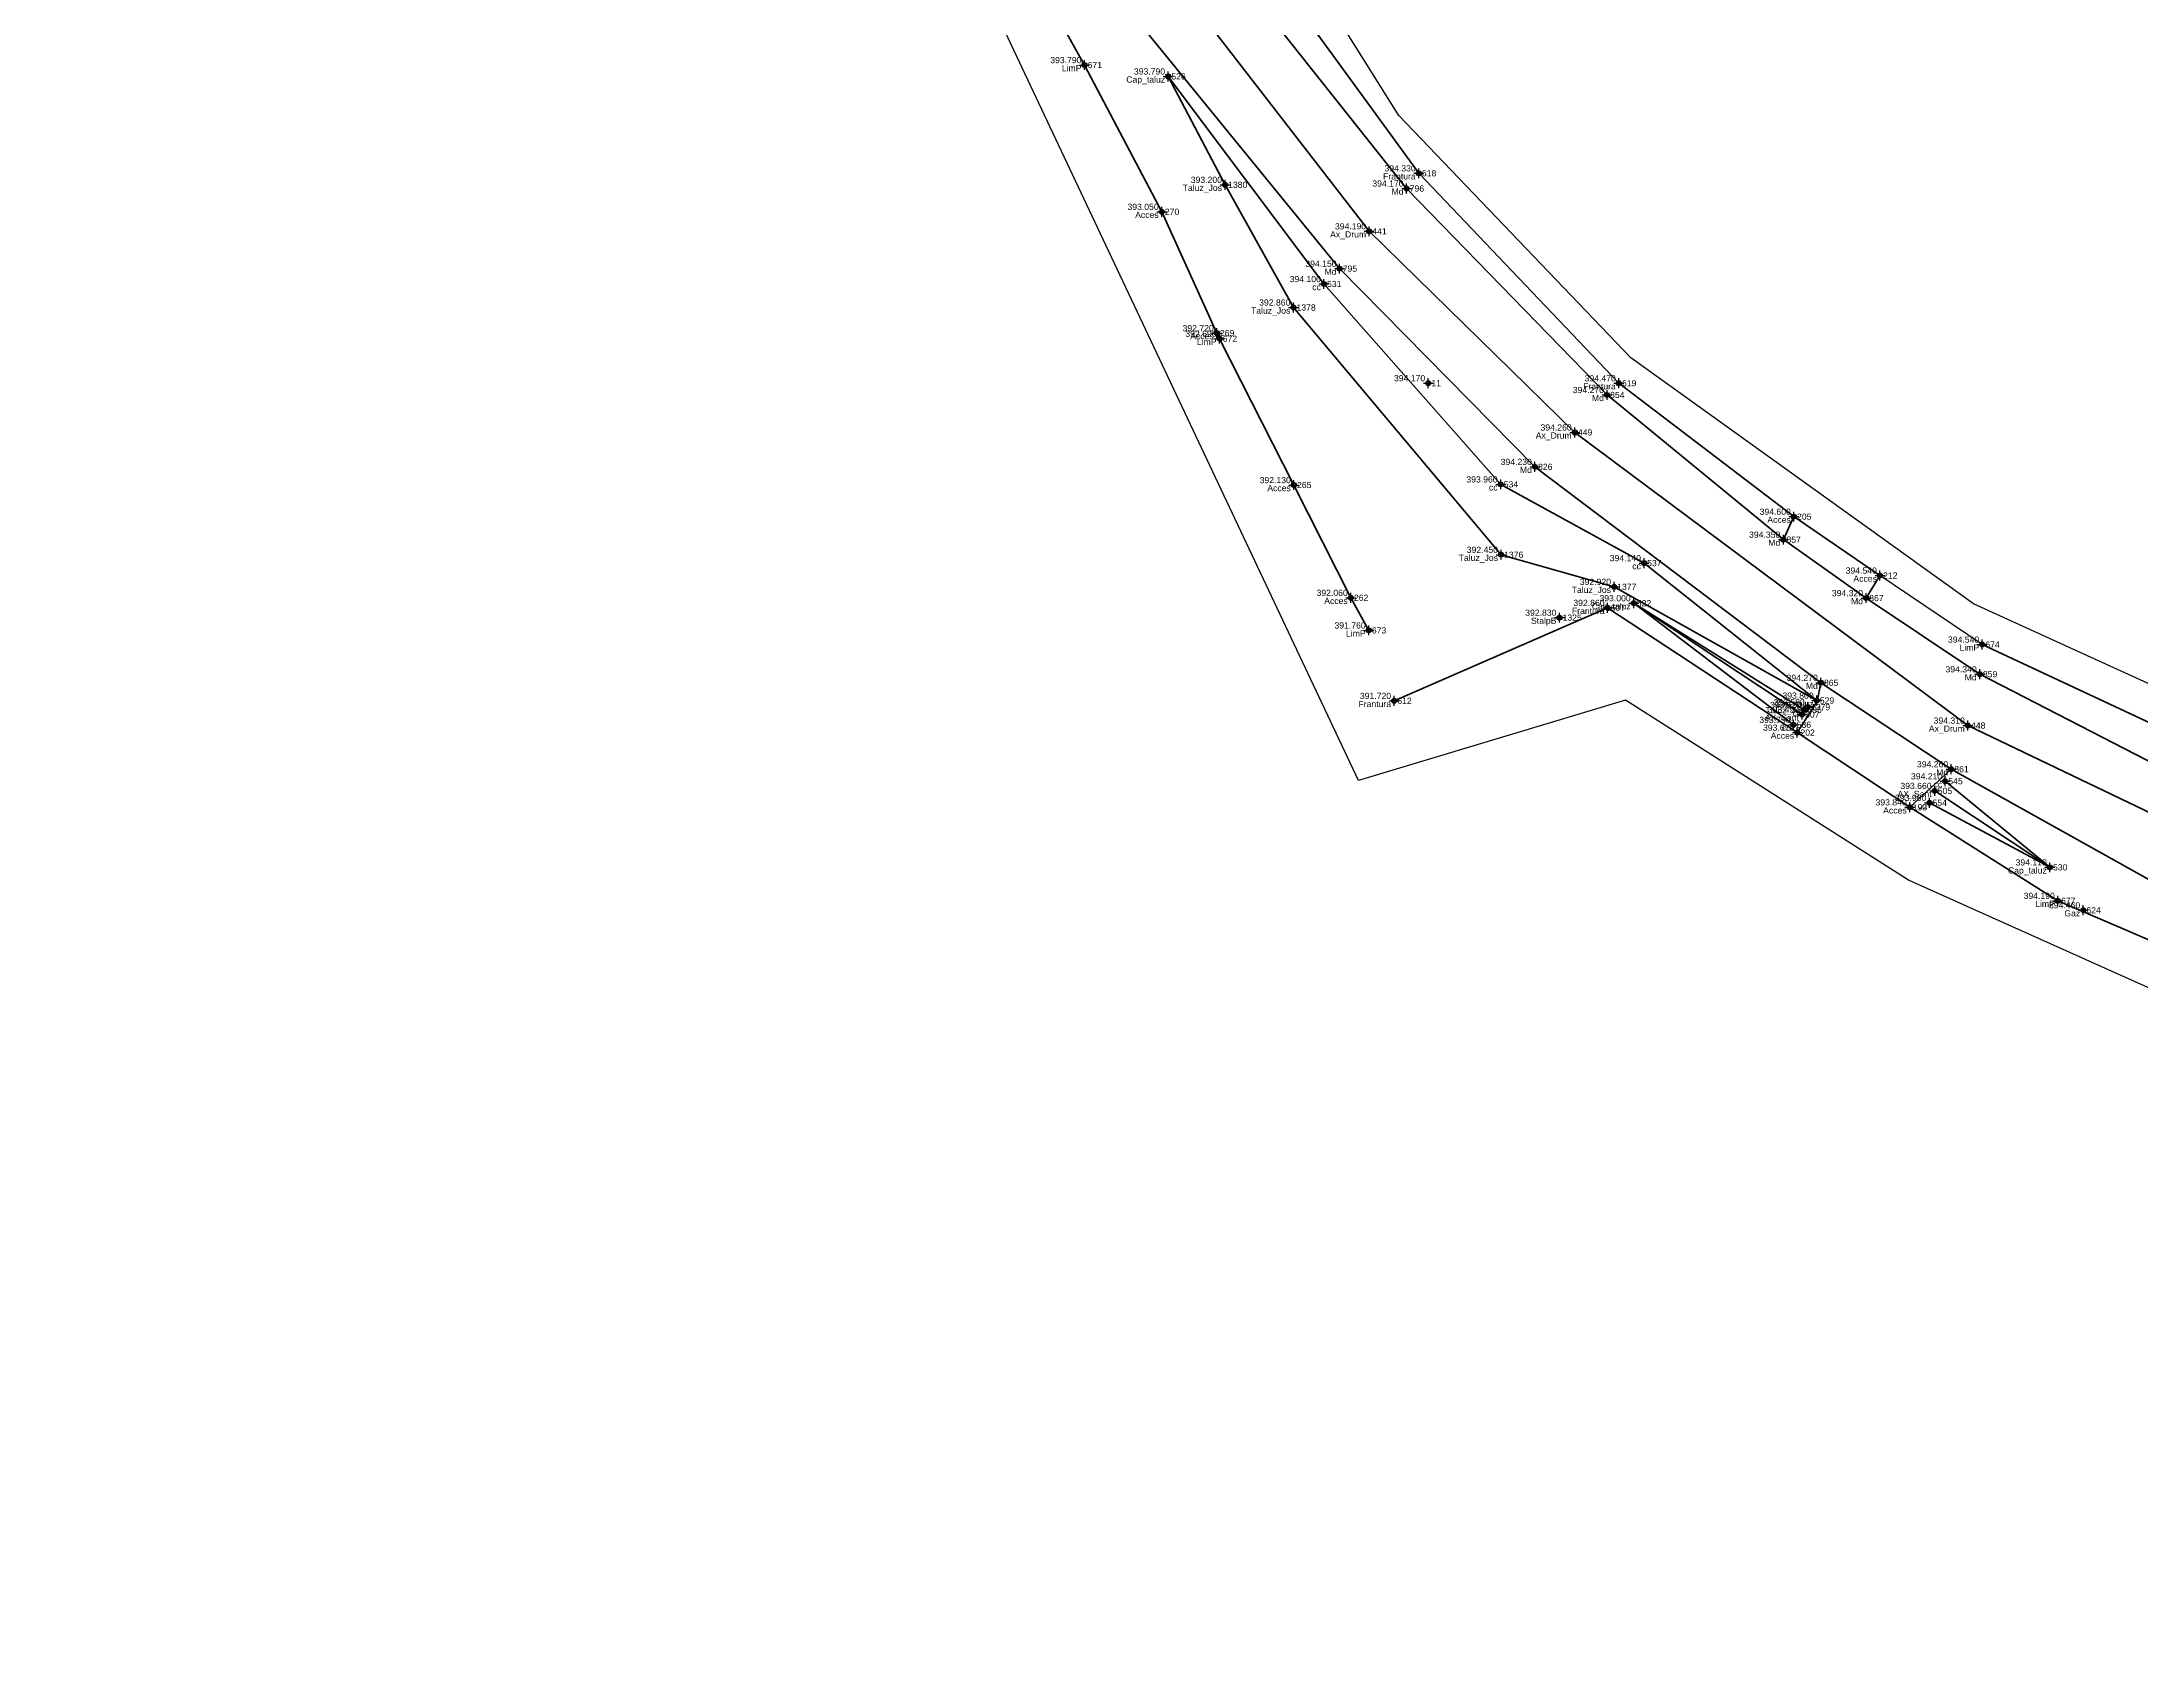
# Model space of a CAD drawing. Extents: x 396921 to 401273, y 555385 to 556691.
# Drawn here: x 401076.8 to 401161.7, y 555802.3 to 555867.4 of the extents above; entities that cross this region are included whole.
import ezdxf
from ezdxf.enums import TextEntityAlignment as Align

# ---------------------------------------------------------------- set-up
doc = ezdxf.new("R2010")
doc.units = 0
doc.header["$PDMODE"] = 34
doc.header["$PDSIZE"] = 0.2
for name, color, linetype in [('Boundary', 30, 'Continuous'), ('TOPO_CERC', 1, 'Continuous'), ('TOPO_CODE', 7, 'Continuous'), ('TOPO_ELEVATION', 7, 'Continuous'), ('TOPO_POINT_ID', 7, 'Continuous'), ('TOPO_POINTS', 7, 'Continuous'), ('TOPO_SYMBOL', 1, 'Continuous')]:
    doc.layers.add(name, color=color, linetype=linetype)
doc.layers.add('RO-LINES-LIN', color=7, linetype='Continuous', lineweight=25)
doc.styles.get("Standard").update_dxf_attribs({"font": 'arial.ttf'})

# ---------------------------------------------------------------- blocks, each defined once
blk = doc.blocks.new('PUNCTOPO')
at = {"layer": 'TOPO_CERC'}
blk.add_circle((0, 0), 0.25, dxfattribs=at)
at = {"layer": 'TOPO_SYMBOL'}
blk.add_point((0, 0), dxfattribs=at)

msp = doc.modelspace()

# ---------------------------------------------------------------- linework, layer by layer
at = {"layer": 'Boundary'}
for points in [[(401203.874, 555645.13), (401209.728, 555673.741), (401217.424, 555713.995), (401218.205, 555734.933), (401215.864, 555770.641), (401204.67, 555802.829), (401194.522, 555814.273), (401170.976, 555825.067), (401152.3, 555833.443), (401140.852, 555840.726), (401130.055, 555837.475), (401115.875, 555867.516), (401096.203, 555908.961), (401085.796, 555931.07)], [(401215.918, 555634.989), (401234.326, 555668.538), (401221.327, 555675.282), (401230.153, 555728.942), (401229.198, 555752.787), (401222.996, 555785.116), (401220.295, 555795.543), (401226.098, 555797.551), (401225.764, 555804.692), (401212.467, 555810.751), (401201.306, 555822.466), (401200.77, 555830.962), (401193.793, 555839.665), (401186.508, 555830.222), (401154.929, 555844.618), (401141.067, 555854.573), (401131.682, 555864.387), (401120.061, 555882.929), (401108.572, 555904.924), (401102.573, 555917.669)]]:
    msp.add_lwpolyline(points, dxfattribs=at)
at = {"layer": 'RO-LINES-LIN', "elevation": 394.54, "flags": 128}
msp.add_lwpolyline([(401155.283, 555842.977), (401151.147, 555845.77)], dxfattribs=at)
at = {"layer": 'RO-LINES-LIN', "lineweight": 100}
for points in [[(401076.797, 555970.993, 393.59), (401101.861, 555909.005, 394.6), (401102.081, 555908.78, 394.61), (401115.781, 555880.413, 394.11), (401122.297, 555870.298, 394.09), (401130.485, 555859.699, 394.19), (401138.801, 555851.561, 394.26), (401154.703, 555839.7, 394.31), (401190.346, 555822.615, 395.19), (401196.455, 555820.39, 395.29), (401200.906, 555817.879, 394.64), (401210.502, 555806.124, 395.9), (401220.221, 555772.266, 396.09), (401223.216, 555750.54, 395.51), (401223.793, 555730.001, 395.05), (401223.106, 555717.637, 395.05), (401219.226, 555695.164, 395.14), (401216.484, 555676.594, 395.35), (401214.159, 555661.389, 395.68), (401208.976, 555638.929, 394.33)], [(401218.627, 555771.902, 396.03), (401210.026, 555802.767, 395.88), (401207.303, 555807.65, 395.62), (401199.467, 555816.444, 394.49), (401195.796, 555818.581, 395.16), (401194.593, 555819.006, 395.13), (401190.014, 555820.723, 395.07), (401176.838, 555825.738, 394.68), (401171.154, 555828.366, 394.55), (401154.029, 555837.933, 394.26), (401148.756, 555841.432, 394.27), (401137.191, 555850.168, 394.23), (401129.289, 555858.188, 394.15), (401121.116, 555868.215, 393.95), (401116.133, 555875.541, 394.01), (401113.851, 555879.943, 394.05), (401102.611, 555902.495, 394.41), (401099.805, 555907.453, 394.39), (401087.417, 555934.372, 393.99)], [(401101.384, 555915.339, 394.6), (401103.913, 555910.832, 394.65), (401107.582, 555903.739, 394.61), (401116.389, 555884.367, 394.19), (401118.496, 555880.776, 394.14), (401123.805, 555871.748, 394.09), (401131.998, 555861.431, 394.17), (401140.105, 555853.076, 394.27), (401147.238, 555847.222, 394.35), (401150.587, 555844.858, 394.32), (401155.184, 555841.775, 394.34), (401182.65, 555827.63, 394.89), (401188.323, 555826.865, 395.13), (401192.074, 555829.853, 395.46), (401194.367, 555834.691, 395.86)], [(401101.388, 555901.895, 394.27), (401102.268, 555900.027, 394.52), (401102.402, 555899.701, 394.57), (401103.77, 555896.941, 394.49), (401103.981, 555896.488, 394.46), (401108.511, 555887.015, 394.18), (401111.974, 555879.74, 393.96), (401114.502, 555874.437, 393.7), (401118.97, 555866.427, 393.79), (401122.093, 555860.488, 393.05), (401124.321, 555855.58, 392.72), (401124.435, 555855.352, 392.69), (401127.44, 555849.432, 392.13), (401129.742, 555844.869, 392.06), (401130.466, 555843.55, 391.76)], [(401147.666, 555848.152, 394.6), (401140.586, 555853.549, 394.47), (401132.49, 555862.046, 394.33), (401124.912, 555872.467, 394.42), (401119.902, 555881.151, 394.46)], [(401148.588, 555840.71, 393.8), (401148.588, 555840.71, 393.8), (401141.603, 555846.274, 394.14), (401135.803, 555849.459, 393.96), (401128.655, 555857.566, 394.1), (401122.354, 555865.966, 393.79)], [(401122.354, 555865.966, 393.79), (401124.654, 555861.58, 393.2), (401127.42, 555856.616, 392.86), (401135.818, 555846.612, 392.45), (401140.391, 555845.314, 392.92), (401148.588, 555840.71, 393.8)], [(401147.238, 555847.222, 394.35), (401147.666, 555848.152, 394.6), (401151.147, 555845.77, 394.54), (401150.587, 555844.858, 394.32), (401147.238, 555847.222, 394.35)], [(401131.496, 555840.698, 391.72), (401140.131, 555844.463, 392.86), (401147.803, 555839.414, 393.67), (401147.803, 555839.414, 393.67)], [(401141.186, 555844.65, 393), (401147.994, 555840.145, 393.49)], [(401147.652, 555839.731, 393.75), (401141.186, 555844.65, 393)], [(401148.085, 555840.333, 393.52), (401141.186, 555844.65, 393)], [(401193.7, 555837.475, 396.53), (401187.454, 555827.934, 395.33), (401155.283, 555842.977, 394.54)], [(401148.756, 555841.432, 394.27), (401148.604, 555840.675, 394.066), (401147.803, 555839.414, 393.67), (401152.352, 555836.392, 393.84), (401154.029, 555837.933, 394.26)], [(401153.786, 555837.446, 394.21), (401158.02, 555833.962, 394.11)], [(401152.352, 555836.392, 393.84), (401158.345, 555832.609, 394.19), (401170.568, 555827.357, 394.52)], [(401158.02, 555833.962, 394.11), (401153.147, 555836.575, 393.96)], [(401153.359, 555837.056, 393.66), (401158.02, 555833.962, 394.11)]]:
    msp.add_polyline3d(points, dxfattribs=at)

# ---------------------------------------------------------------- block references
at = {"layer": 'TOPO_POINTS'}
ref = msp.add_blockref('PUNCTOPO', (401118.97, 555866.427, 393.79), dxfattribs=dict(at, xscale=0.25, yscale=0.25, zscale=0.25))
ref.add_attrib('POINT', '671', dxfattribs={"layer": 'TOPO_POINT_ID', "height": 0.25}).set_placement((401119.095, 555866.427, 393.79), align=Align.MIDDLE_LEFT)
ref.add_attrib('ELEVATION', '393.790', dxfattribs={"layer": 'TOPO_ELEVATION', "height": 0.25}).set_placement((401118.845, 555866.427, 393.79), align=Align.BOTTOM_RIGHT)
ref.add_attrib('CODE', 'LimP', dxfattribs={"layer": 'TOPO_CODE', "height": 0.25}).set_placement((401118.845, 555866.427, 393.79), align=Align.TOP_RIGHT)
ref = msp.add_blockref('PUNCTOPO', (401122.354, 555865.966, 393.79), dxfattribs=dict(at, xscale=0.25, yscale=0.25, zscale=0.25))
ref.add_attrib('POINT', '526', dxfattribs={"layer": 'TOPO_POINT_ID', "height": 0.25}).set_placement((401122.479, 555865.966, 393.79), align=Align.MIDDLE_LEFT)
ref.add_attrib('ELEVATION', '393.790', dxfattribs={"layer": 'TOPO_ELEVATION', "height": 0.25}).set_placement((401122.229, 555865.966, 393.79), align=Align.BOTTOM_RIGHT)
ref.add_attrib('CODE', 'Cap_taluz', dxfattribs={"layer": 'TOPO_CODE', "height": 0.25}).set_placement((401122.229, 555865.966, 393.79), align=Align.TOP_RIGHT)
ref = msp.add_blockref('PUNCTOPO', (401124.654, 555861.58, 393.2), dxfattribs=dict(at, xscale=0.25, yscale=0.25, zscale=0.25))
ref.add_attrib('POINT', '1380', dxfattribs={"layer": 'TOPO_POINT_ID', "height": 0.25}).set_placement((401124.779, 555861.58, 393.2), align=Align.MIDDLE_LEFT)
ref.add_attrib('ELEVATION', '393.200', dxfattribs={"layer": 'TOPO_ELEVATION', "height": 0.25}).set_placement((401124.529, 555861.58, 393.2), align=Align.BOTTOM_RIGHT)
ref.add_attrib('CODE', 'Taluz_Jos', dxfattribs={"layer": 'TOPO_CODE', "height": 0.25}).set_placement((401124.529, 555861.58, 393.2), align=Align.TOP_RIGHT)
ref = msp.add_blockref('PUNCTOPO', (401132.49, 555862.046, 394.33), dxfattribs=dict(at, xscale=0.25, yscale=0.25, zscale=0.25))
ref.add_attrib('POINT', '618', dxfattribs={"layer": 'TOPO_POINT_ID', "height": 0.25}).set_placement((401132.615, 555862.046, 394.33), align=Align.MIDDLE_LEFT)
ref.add_attrib('ELEVATION', '394.330', dxfattribs={"layer": 'TOPO_ELEVATION', "height": 0.25}).set_placement((401132.365, 555862.046, 394.33), align=Align.BOTTOM_RIGHT)
ref.add_attrib('CODE', 'Frantura', dxfattribs={"layer": 'TOPO_CODE', "height": 0.25}).set_placement((401132.365, 555862.046, 394.33), align=Align.TOP_RIGHT)
ref = msp.add_blockref('PUNCTOPO', (401131.998, 555861.431, 394.17), dxfattribs=dict(at, xscale=0.25, yscale=0.25, zscale=0.25))
ref.add_attrib('POINT', '796', dxfattribs={"layer": 'TOPO_POINT_ID', "height": 0.25}).set_placement((401132.123, 555861.431, 394.17), align=Align.MIDDLE_LEFT)
ref.add_attrib('ELEVATION', '394.170', dxfattribs={"layer": 'TOPO_ELEVATION', "height": 0.25}).set_placement((401131.873, 555861.431, 394.17), align=Align.BOTTOM_RIGHT)
ref.add_attrib('CODE', 'Md', dxfattribs={"layer": 'TOPO_CODE', "height": 0.25}).set_placement((401131.873, 555861.431, 394.17), align=Align.TOP_RIGHT)
ref = msp.add_blockref('PUNCTOPO', (401122.093, 555860.488, 393.05), dxfattribs=dict(at, xscale=0.25, yscale=0.25, zscale=0.25))
ref.add_attrib('POINT', '270', dxfattribs={"layer": 'TOPO_POINT_ID', "height": 0.25}).set_placement((401122.218, 555860.488, 393.05), align=Align.MIDDLE_LEFT)
ref.add_attrib('ELEVATION', '393.050', dxfattribs={"layer": 'TOPO_ELEVATION', "height": 0.25}).set_placement((401121.968, 555860.488, 393.05), align=Align.BOTTOM_RIGHT)
ref.add_attrib('CODE', 'Acces', dxfattribs={"layer": 'TOPO_CODE', "height": 0.25}).set_placement((401121.968, 555860.488, 393.05), align=Align.TOP_RIGHT)
ref = msp.add_blockref('PUNCTOPO', (401130.485, 555859.699, 394.19), dxfattribs=dict(at, xscale=0.25, yscale=0.25, zscale=0.25))
ref.add_attrib('POINT', '441', dxfattribs={"layer": 'TOPO_POINT_ID', "height": 0.25}).set_placement((401130.61, 555859.699, 394.19), align=Align.MIDDLE_LEFT)
ref.add_attrib('ELEVATION', '394.190', dxfattribs={"layer": 'TOPO_ELEVATION', "height": 0.25}).set_placement((401130.36, 555859.699, 394.19), align=Align.BOTTOM_RIGHT)
ref.add_attrib('CODE', 'Ax_Drum', dxfattribs={"layer": 'TOPO_CODE', "height": 0.25}).set_placement((401130.36, 555859.699, 394.19), align=Align.TOP_RIGHT)
ref = msp.add_blockref('PUNCTOPO', (401129.289, 555858.188, 394.15), dxfattribs=dict(at, xscale=0.25, yscale=0.25, zscale=0.25))
ref.add_attrib('POINT', '795', dxfattribs={"layer": 'TOPO_POINT_ID', "height": 0.25}).set_placement((401129.414, 555858.188, 394.15), align=Align.MIDDLE_LEFT)
ref.add_attrib('ELEVATION', '394.150', dxfattribs={"layer": 'TOPO_ELEVATION', "height": 0.25}).set_placement((401129.164, 555858.188, 394.15), align=Align.BOTTOM_RIGHT)
ref.add_attrib('CODE', 'Md', dxfattribs={"layer": 'TOPO_CODE', "height": 0.25}).set_placement((401129.164, 555858.188, 394.15), align=Align.TOP_RIGHT)
ref = msp.add_blockref('PUNCTOPO', (401128.655, 555857.566, 394.1), dxfattribs=dict(at, xscale=0.25, yscale=0.25, zscale=0.25))
ref.add_attrib('POINT', '531', dxfattribs={"layer": 'TOPO_POINT_ID', "height": 0.25}).set_placement((401128.78, 555857.566, 394.1), align=Align.MIDDLE_LEFT)
ref.add_attrib('ELEVATION', '394.100', dxfattribs={"layer": 'TOPO_ELEVATION', "height": 0.25}).set_placement((401128.53, 555857.566, 394.1), align=Align.BOTTOM_RIGHT)
ref.add_attrib('CODE', 'cc', dxfattribs={"layer": 'TOPO_CODE', "height": 0.25}).set_placement((401128.53, 555857.566, 394.1), align=Align.TOP_RIGHT)
ref = msp.add_blockref('PUNCTOPO', (401127.42, 555856.616, 392.86), dxfattribs=dict(at, xscale=0.25, yscale=0.25, zscale=0.25))
ref.add_attrib('POINT', '1378', dxfattribs={"layer": 'TOPO_POINT_ID', "height": 0.25}).set_placement((401127.545, 555856.616, 392.86), align=Align.MIDDLE_LEFT)
ref.add_attrib('ELEVATION', '392.860', dxfattribs={"layer": 'TOPO_ELEVATION', "height": 0.25}).set_placement((401127.295, 555856.616, 392.86), align=Align.BOTTOM_RIGHT)
ref.add_attrib('CODE', 'Taluz_Jos', dxfattribs={"layer": 'TOPO_CODE', "height": 0.25}).set_placement((401127.295, 555856.616, 392.86), align=Align.TOP_RIGHT)
ref = msp.add_blockref('PUNCTOPO', (401124.321, 555855.58, 392.72), dxfattribs=dict(at, xscale=0.25, yscale=0.25, zscale=0.25))
ref.add_attrib('POINT', '269', dxfattribs={"layer": 'TOPO_POINT_ID', "height": 0.25}).set_placement((401124.446, 555855.58, 392.72), align=Align.MIDDLE_LEFT)
ref.add_attrib('ELEVATION', '392.720', dxfattribs={"layer": 'TOPO_ELEVATION', "height": 0.25}).set_placement((401124.196, 555855.58, 392.72), align=Align.BOTTOM_RIGHT)
ref.add_attrib('CODE', 'Acces', dxfattribs={"layer": 'TOPO_CODE', "height": 0.25}).set_placement((401124.196, 555855.58, 392.72), align=Align.TOP_RIGHT)
ref = msp.add_blockref('PUNCTOPO', (401124.435, 555855.352, 392.69), dxfattribs=dict(at, xscale=0.25, yscale=0.25, zscale=0.25))
ref.add_attrib('POINT', '672', dxfattribs={"layer": 'TOPO_POINT_ID', "height": 0.25}).set_placement((401124.56, 555855.352, 392.69), align=Align.MIDDLE_LEFT)
ref.add_attrib('ELEVATION', '392.690', dxfattribs={"layer": 'TOPO_ELEVATION', "height": 0.25}).set_placement((401124.31, 555855.352, 392.69), align=Align.BOTTOM_RIGHT)
ref.add_attrib('CODE', 'LimP', dxfattribs={"layer": 'TOPO_CODE', "height": 0.25}).set_placement((401124.31, 555855.352, 392.69), align=Align.TOP_RIGHT)
ref = msp.add_blockref('PUNCTOPO', (401132.875, 555853.556, 394.17), dxfattribs=dict(at, xscale=0.25, yscale=0.25, zscale=0.25))
ref.add_attrib('POINT', '11', dxfattribs={"layer": 'TOPO_POINT_ID', "height": 0.25}).set_placement((401133, 555853.556, 394.17), align=Align.MIDDLE_LEFT)
ref.add_attrib('ELEVATION', '394.170', dxfattribs={"layer": 'TOPO_ELEVATION', "height": 0.25}).set_placement((401132.75, 555853.556, 394.17), align=Align.BOTTOM_RIGHT)
ref = msp.add_blockref('PUNCTOPO', (401140.105, 555853.076, 394.27), dxfattribs=dict(at, xscale=0.25, yscale=0.25, zscale=0.25))
ref.add_attrib('POINT', '854', dxfattribs={"layer": 'TOPO_POINT_ID', "height": 0.25}).set_placement((401140.23, 555853.076, 394.27), align=Align.MIDDLE_LEFT)
ref.add_attrib('ELEVATION', '394.270', dxfattribs={"layer": 'TOPO_ELEVATION', "height": 0.25}).set_placement((401139.98, 555853.076, 394.27), align=Align.BOTTOM_RIGHT)
ref.add_attrib('CODE', 'Md', dxfattribs={"layer": 'TOPO_CODE', "height": 0.25}).set_placement((401139.98, 555853.076, 394.27), align=Align.TOP_RIGHT)
ref = msp.add_blockref('PUNCTOPO', (401140.586, 555853.549, 394.47), dxfattribs=dict(at, xscale=0.25, yscale=0.25, zscale=0.25))
ref.add_attrib('POINT', '619', dxfattribs={"layer": 'TOPO_POINT_ID', "height": 0.25}).set_placement((401140.711, 555853.549, 394.47), align=Align.MIDDLE_LEFT)
ref.add_attrib('ELEVATION', '394.470', dxfattribs={"layer": 'TOPO_ELEVATION', "height": 0.25}).set_placement((401140.461, 555853.549, 394.47), align=Align.BOTTOM_RIGHT)
ref.add_attrib('CODE', 'Frantura', dxfattribs={"layer": 'TOPO_CODE', "height": 0.25}).set_placement((401140.461, 555853.549, 394.47), align=Align.TOP_RIGHT)
ref = msp.add_blockref('PUNCTOPO', (401138.801, 555851.561, 394.26), dxfattribs=dict(at, xscale=0.25, yscale=0.25, zscale=0.25))
ref.add_attrib('POINT', '449', dxfattribs={"layer": 'TOPO_POINT_ID', "height": 0.25}).set_placement((401138.926, 555851.561, 394.26), align=Align.MIDDLE_LEFT)
ref.add_attrib('ELEVATION', '394.260', dxfattribs={"layer": 'TOPO_ELEVATION', "height": 0.25}).set_placement((401138.676, 555851.561, 394.26), align=Align.BOTTOM_RIGHT)
ref.add_attrib('CODE', 'Ax_Drum', dxfattribs={"layer": 'TOPO_CODE', "height": 0.25}).set_placement((401138.676, 555851.561, 394.26), align=Align.TOP_RIGHT)
ref = msp.add_blockref('PUNCTOPO', (401137.191, 555850.168, 394.23), dxfattribs=dict(at, xscale=0.25, yscale=0.25, zscale=0.25))
ref.add_attrib('POINT', '826', dxfattribs={"layer": 'TOPO_POINT_ID', "height": 0.25}).set_placement((401137.316, 555850.168, 394.23), align=Align.MIDDLE_LEFT)
ref.add_attrib('ELEVATION', '394.230', dxfattribs={"layer": 'TOPO_ELEVATION', "height": 0.25}).set_placement((401137.066, 555850.168, 394.23), align=Align.BOTTOM_RIGHT)
ref.add_attrib('CODE', 'Md', dxfattribs={"layer": 'TOPO_CODE', "height": 0.25}).set_placement((401137.066, 555850.168, 394.23), align=Align.TOP_RIGHT)
ref = msp.add_blockref('PUNCTOPO', (401127.44, 555849.432, 392.13), dxfattribs=dict(at, xscale=0.25, yscale=0.25, zscale=0.25))
ref.add_attrib('POINT', '265', dxfattribs={"layer": 'TOPO_POINT_ID', "height": 0.25}).set_placement((401127.565, 555849.432, 392.13), align=Align.MIDDLE_LEFT)
ref.add_attrib('ELEVATION', '392.130', dxfattribs={"layer": 'TOPO_ELEVATION', "height": 0.25}).set_placement((401127.315, 555849.432, 392.13), align=Align.BOTTOM_RIGHT)
ref.add_attrib('CODE', 'Acces', dxfattribs={"layer": 'TOPO_CODE', "height": 0.25}).set_placement((401127.315, 555849.432, 392.13), align=Align.TOP_RIGHT)
ref = msp.add_blockref('PUNCTOPO', (401135.803, 555849.459, 393.96), dxfattribs=dict(at, xscale=0.25, yscale=0.25, zscale=0.25))
ref.add_attrib('POINT', '534', dxfattribs={"layer": 'TOPO_POINT_ID', "height": 0.25}).set_placement((401135.928, 555849.459, 393.96), align=Align.MIDDLE_LEFT)
ref.add_attrib('ELEVATION', '393.960', dxfattribs={"layer": 'TOPO_ELEVATION', "height": 0.25}).set_placement((401135.678, 555849.459, 393.96), align=Align.BOTTOM_RIGHT)
ref.add_attrib('CODE', 'cc', dxfattribs={"layer": 'TOPO_CODE', "height": 0.25}).set_placement((401135.678, 555849.459, 393.96), align=Align.TOP_RIGHT)
ref = msp.add_blockref('PUNCTOPO', (401147.666, 555848.152, 394.6), dxfattribs=dict(at, xscale=0.25, yscale=0.25, zscale=0.25))
ref.add_attrib('POINT', '205', dxfattribs={"layer": 'TOPO_POINT_ID', "height": 0.25}).set_placement((401147.791, 555848.152, 394.6), align=Align.MIDDLE_LEFT)
ref.add_attrib('ELEVATION', '394.600', dxfattribs={"layer": 'TOPO_ELEVATION', "height": 0.25}).set_placement((401147.541, 555848.152, 394.6), align=Align.BOTTOM_RIGHT)
ref.add_attrib('CODE', 'Acces', dxfattribs={"layer": 'TOPO_CODE', "height": 0.25}).set_placement((401147.541, 555848.152, 394.6), align=Align.TOP_RIGHT)
ref = msp.add_blockref('PUNCTOPO', (401147.238, 555847.222, 394.35), dxfattribs=dict(at, xscale=0.25, yscale=0.25, zscale=0.25))
ref.add_attrib('POINT', '857', dxfattribs={"layer": 'TOPO_POINT_ID', "height": 0.25}).set_placement((401147.363, 555847.222, 394.35), align=Align.MIDDLE_LEFT)
ref.add_attrib('ELEVATION', '394.350', dxfattribs={"layer": 'TOPO_ELEVATION', "height": 0.25}).set_placement((401147.113, 555847.222, 394.35), align=Align.BOTTOM_RIGHT)
ref.add_attrib('CODE', 'Md', dxfattribs={"layer": 'TOPO_CODE', "height": 0.25}).set_placement((401147.113, 555847.222, 394.35), align=Align.TOP_RIGHT)
ref = msp.add_blockref('PUNCTOPO', (401135.818, 555846.612, 392.45), dxfattribs=dict(at, xscale=0.25, yscale=0.25, zscale=0.25))
ref.add_attrib('POINT', '1376', dxfattribs={"layer": 'TOPO_POINT_ID', "height": 0.25}).set_placement((401135.943, 555846.612, 392.45), align=Align.MIDDLE_LEFT)
ref.add_attrib('ELEVATION', '392.450', dxfattribs={"layer": 'TOPO_ELEVATION', "height": 0.25}).set_placement((401135.693, 555846.612, 392.45), align=Align.BOTTOM_RIGHT)
ref.add_attrib('CODE', 'Taluz_Jos', dxfattribs={"layer": 'TOPO_CODE', "height": 0.25}).set_placement((401135.693, 555846.612, 392.45), align=Align.TOP_RIGHT)
ref = msp.add_blockref('PUNCTOPO', (401141.603, 555846.274, 394.14), dxfattribs=dict(at, xscale=0.25, yscale=0.25, zscale=0.25))
ref.add_attrib('POINT', '537', dxfattribs={"layer": 'TOPO_POINT_ID', "height": 0.25}).set_placement((401141.728, 555846.274, 394.14), align=Align.MIDDLE_LEFT)
ref.add_attrib('ELEVATION', '394.140', dxfattribs={"layer": 'TOPO_ELEVATION', "height": 0.25}).set_placement((401141.478, 555846.274, 394.14), align=Align.BOTTOM_RIGHT)
ref.add_attrib('CODE', 'cc', dxfattribs={"layer": 'TOPO_CODE', "height": 0.25}).set_placement((401141.478, 555846.274, 394.14), align=Align.TOP_RIGHT)
ref = msp.add_blockref('PUNCTOPO', (401140.391, 555845.314, 392.92), dxfattribs=dict(at, xscale=0.25, yscale=0.25, zscale=0.25))
ref.add_attrib('POINT', '1377', dxfattribs={"layer": 'TOPO_POINT_ID', "height": 0.25}).set_placement((401140.516, 555845.314, 392.92), align=Align.MIDDLE_LEFT)
ref.add_attrib('ELEVATION', '392.920', dxfattribs={"layer": 'TOPO_ELEVATION', "height": 0.25}).set_placement((401140.266, 555845.314, 392.92), align=Align.BOTTOM_RIGHT)
ref.add_attrib('CODE', 'Taluz_Jos', dxfattribs={"layer": 'TOPO_CODE', "height": 0.25}).set_placement((401140.266, 555845.314, 392.92), align=Align.TOP_RIGHT)
ref = msp.add_blockref('PUNCTOPO', (401151.147, 555845.77, 394.54), dxfattribs=dict(at, xscale=0.25, yscale=0.25, zscale=0.25))
ref.add_attrib('POINT', '212', dxfattribs={"layer": 'TOPO_POINT_ID', "height": 0.25}).set_placement((401151.272, 555845.77, 394.54), align=Align.MIDDLE_LEFT)
ref.add_attrib('ELEVATION', '394.540', dxfattribs={"layer": 'TOPO_ELEVATION', "height": 0.25}).set_placement((401151.022, 555845.77, 394.54), align=Align.BOTTOM_RIGHT)
ref.add_attrib('CODE', 'Acces', dxfattribs={"layer": 'TOPO_CODE', "height": 0.25}).set_placement((401151.022, 555845.77, 394.54), align=Align.TOP_RIGHT)
ref = msp.add_blockref('PUNCTOPO', (401129.742, 555844.869, 392.06), dxfattribs=dict(at, xscale=0.25, yscale=0.25, zscale=0.25))
ref.add_attrib('POINT', '262', dxfattribs={"layer": 'TOPO_POINT_ID', "height": 0.25}).set_placement((401129.867, 555844.869, 392.06), align=Align.MIDDLE_LEFT)
ref.add_attrib('ELEVATION', '392.060', dxfattribs={"layer": 'TOPO_ELEVATION', "height": 0.25}).set_placement((401129.617, 555844.869, 392.06), align=Align.BOTTOM_RIGHT)
ref.add_attrib('CODE', 'Acces', dxfattribs={"layer": 'TOPO_CODE', "height": 0.25}).set_placement((401129.617, 555844.869, 392.06), align=Align.TOP_RIGHT)
ref = msp.add_blockref('PUNCTOPO', (401140.131, 555844.463, 392.86), dxfattribs=dict(at, xscale=0.25, yscale=0.25, zscale=0.25))
ref.add_attrib('POINT', '607', dxfattribs={"layer": 'TOPO_POINT_ID', "height": 0.25}).set_placement((401140.256, 555844.463, 392.86), align=Align.MIDDLE_LEFT)
ref.add_attrib('ELEVATION', '392.860', dxfattribs={"layer": 'TOPO_ELEVATION', "height": 0.25}).set_placement((401140.006, 555844.463, 392.86), align=Align.BOTTOM_RIGHT)
ref.add_attrib('CODE', 'Frantura', dxfattribs={"layer": 'TOPO_CODE', "height": 0.25}).set_placement((401140.006, 555844.463, 392.86), align=Align.TOP_RIGHT)
ref = msp.add_blockref('PUNCTOPO', (401141.186, 555844.65, 393), dxfattribs=dict(at, xscale=0.25, yscale=0.25, zscale=0.25))
ref.add_attrib('POINT', '522', dxfattribs={"layer": 'TOPO_POINT_ID', "height": 0.25}).set_placement((401141.311, 555844.65, 393), align=Align.MIDDLE_LEFT)
ref.add_attrib('ELEVATION', '393.000', dxfattribs={"layer": 'TOPO_ELEVATION', "height": 0.25}).set_placement((401141.061, 555844.65, 393), align=Align.BOTTOM_RIGHT)
ref.add_attrib('CODE', 'Cap_taluz', dxfattribs={"layer": 'TOPO_CODE', "height": 0.25}).set_placement((401141.061, 555844.65, 393), align=Align.TOP_RIGHT)
ref = msp.add_blockref('PUNCTOPO', (401150.587, 555844.858, 394.32), dxfattribs=dict(at, xscale=0.25, yscale=0.25, zscale=0.25))
ref.add_attrib('POINT', '867', dxfattribs={"layer": 'TOPO_POINT_ID', "height": 0.25}).set_placement((401150.712, 555844.858, 394.32), align=Align.MIDDLE_LEFT)
ref.add_attrib('ELEVATION', '394.320', dxfattribs={"layer": 'TOPO_ELEVATION', "height": 0.25}).set_placement((401150.462, 555844.858, 394.32), align=Align.BOTTOM_RIGHT)
ref.add_attrib('CODE', 'Md', dxfattribs={"layer": 'TOPO_CODE', "height": 0.25}).set_placement((401150.462, 555844.858, 394.32), align=Align.TOP_RIGHT)
ref = msp.add_blockref('PUNCTOPO', (401138.183, 555844.066, 392.83), dxfattribs=dict(at, xscale=0.25, yscale=0.25, zscale=0.25))
ref.add_attrib('POINT', '1325', dxfattribs={"layer": 'TOPO_POINT_ID', "height": 0.25}).set_placement((401138.308, 555844.066, 392.83), align=Align.MIDDLE_LEFT)
ref.add_attrib('ELEVATION', '392.830', dxfattribs={"layer": 'TOPO_ELEVATION', "height": 0.25}).set_placement((401138.058, 555844.066, 392.83), align=Align.BOTTOM_RIGHT)
ref.add_attrib('CODE', 'StalpB', dxfattribs={"layer": 'TOPO_CODE', "height": 0.25}).set_placement((401138.058, 555844.066, 392.83), align=Align.TOP_RIGHT)
ref = msp.add_blockref('PUNCTOPO', (401130.466, 555843.55, 391.76), dxfattribs=dict(at, xscale=0.25, yscale=0.25, zscale=0.25))
ref.add_attrib('POINT', '673', dxfattribs={"layer": 'TOPO_POINT_ID', "height": 0.25}).set_placement((401130.591, 555843.55, 391.76), align=Align.MIDDLE_LEFT)
ref.add_attrib('ELEVATION', '391.760', dxfattribs={"layer": 'TOPO_ELEVATION', "height": 0.25}).set_placement((401130.341, 555843.55, 391.76), align=Align.BOTTOM_RIGHT)
ref.add_attrib('CODE', 'LimP', dxfattribs={"layer": 'TOPO_CODE', "height": 0.25}).set_placement((401130.341, 555843.55, 391.76), align=Align.TOP_RIGHT)
ref = msp.add_blockref('PUNCTOPO', (401155.283, 555842.977, 394.54), dxfattribs=dict(at, xscale=0.25, yscale=0.25, zscale=0.25))
ref.add_attrib('POINT', '674', dxfattribs={"layer": 'TOPO_POINT_ID', "height": 0.25}).set_placement((401155.408, 555842.977, 394.54), align=Align.MIDDLE_LEFT)
ref.add_attrib('ELEVATION', '394.540', dxfattribs={"layer": 'TOPO_ELEVATION', "height": 0.25}).set_placement((401155.158, 555842.977, 394.54), align=Align.BOTTOM_RIGHT)
ref.add_attrib('CODE', 'LimP', dxfattribs={"layer": 'TOPO_CODE', "height": 0.25}).set_placement((401155.158, 555842.977, 394.54), align=Align.TOP_RIGHT)
ref = msp.add_blockref('PUNCTOPO', (401148.756, 555841.432, 394.27), dxfattribs=dict(at, xscale=0.25, yscale=0.25, zscale=0.25))
ref.add_attrib('POINT', '865', dxfattribs={"layer": 'TOPO_POINT_ID', "height": 0.25}).set_placement((401148.881, 555841.432, 394.27), align=Align.MIDDLE_LEFT)
ref.add_attrib('ELEVATION', '394.270', dxfattribs={"layer": 'TOPO_ELEVATION', "height": 0.25}).set_placement((401148.631, 555841.432, 394.27), align=Align.BOTTOM_RIGHT)
ref.add_attrib('CODE', 'Md', dxfattribs={"layer": 'TOPO_CODE', "height": 0.25}).set_placement((401148.631, 555841.432, 394.27), align=Align.TOP_RIGHT)
ref = msp.add_blockref('PUNCTOPO', (401155.184, 555841.775, 394.34), dxfattribs=dict(at, xscale=0.25, yscale=0.25, zscale=0.25))
ref.add_attrib('POINT', '859', dxfattribs={"layer": 'TOPO_POINT_ID', "height": 0.25}).set_placement((401155.309, 555841.775, 394.34), align=Align.MIDDLE_LEFT)
ref.add_attrib('ELEVATION', '394.340', dxfattribs={"layer": 'TOPO_ELEVATION', "height": 0.25}).set_placement((401155.059, 555841.775, 394.34), align=Align.BOTTOM_RIGHT)
ref.add_attrib('CODE', 'Md', dxfattribs={"layer": 'TOPO_CODE', "height": 0.25}).set_placement((401155.059, 555841.775, 394.34), align=Align.TOP_RIGHT)
ref = msp.add_blockref('PUNCTOPO', (401131.496, 555840.698, 391.72), dxfattribs=dict(at, xscale=0.25, yscale=0.25, zscale=0.25))
ref.add_attrib('POINT', '612', dxfattribs={"layer": 'TOPO_POINT_ID', "height": 0.25}).set_placement((401131.621, 555840.698, 391.72), align=Align.MIDDLE_LEFT)
ref.add_attrib('ELEVATION', '391.720', dxfattribs={"layer": 'TOPO_ELEVATION', "height": 0.25}).set_placement((401131.371, 555840.698, 391.72), align=Align.BOTTOM_RIGHT)
ref.add_attrib('CODE', 'Frantura', dxfattribs={"layer": 'TOPO_CODE', "height": 0.25}).set_placement((401131.371, 555840.698, 391.72), align=Align.TOP_RIGHT)
ref = msp.add_blockref('PUNCTOPO', (401148.23, 555840.444, 393.58), dxfattribs=dict(at, xscale=0.25, yscale=0.25, zscale=0.25))
ref.add_attrib('POINT', '1379', dxfattribs={"layer": 'TOPO_POINT_ID', "height": 0.25}).set_placement((401148.355, 555840.444, 393.58), align=Align.MIDDLE_LEFT)
ref.add_attrib('ELEVATION', '393.580', dxfattribs={"layer": 'TOPO_ELEVATION', "height": 0.25}).set_placement((401148.105, 555840.444, 393.58), align=Align.BOTTOM_RIGHT)
ref.add_attrib('CODE', 'Taluz_Jos', dxfattribs={"layer": 'TOPO_CODE', "height": 0.25}).set_placement((401148.105, 555840.444, 393.58), align=Align.TOP_RIGHT)
ref = msp.add_blockref('PUNCTOPO', (401148.085, 555840.333, 393.52), dxfattribs=dict(at, xscale=0.25, yscale=0.25, zscale=0.25))
ref.add_attrib('POINT', '535', dxfattribs={"layer": 'TOPO_POINT_ID', "height": 0.25}).set_placement((401148.21, 555840.333, 393.52), align=Align.MIDDLE_LEFT)
ref.add_attrib('ELEVATION', '393.520', dxfattribs={"layer": 'TOPO_ELEVATION', "height": 0.25}).set_placement((401147.96, 555840.333, 393.52), align=Align.BOTTOM_RIGHT)
ref.add_attrib('CODE', 'cc', dxfattribs={"layer": 'TOPO_CODE', "height": 0.25}).set_placement((401147.96, 555840.333, 393.52), align=Align.TOP_RIGHT)
ref = msp.add_blockref('PUNCTOPO', (401148.588, 555840.71, 393.8), dxfattribs=dict(at, xscale=0.25, yscale=0.25, zscale=0.25))
ref.add_attrib('POINT', '529', dxfattribs={"layer": 'TOPO_POINT_ID', "height": 0.25}).set_placement((401148.713, 555840.71, 393.8), align=Align.MIDDLE_LEFT)
ref.add_attrib('ELEVATION', '393.800', dxfattribs={"layer": 'TOPO_ELEVATION', "height": 0.25}).set_placement((401148.463, 555840.71, 393.8), align=Align.BOTTOM_RIGHT)
ref.add_attrib('CODE', 'Cap_taluz', dxfattribs={"layer": 'TOPO_CODE', "height": 0.25}).set_placement((401148.463, 555840.71, 393.8), align=Align.TOP_RIGHT)
ref = msp.add_blockref('PUNCTOPO', (401147.652, 555839.731, 393.75), dxfattribs=dict(at, xscale=0.25, yscale=0.25, zscale=0.25))
ref.add_attrib('POINT', '536', dxfattribs={"layer": 'TOPO_POINT_ID', "height": 0.25}).set_placement((401147.777, 555839.731, 393.75), align=Align.MIDDLE_LEFT)
ref.add_attrib('ELEVATION', '393.750', dxfattribs={"layer": 'TOPO_ELEVATION', "height": 0.25}).set_placement((401147.527, 555839.731, 393.75), align=Align.BOTTOM_RIGHT)
ref.add_attrib('CODE', 'cc', dxfattribs={"layer": 'TOPO_CODE', "height": 0.25}).set_placement((401147.527, 555839.731, 393.75), align=Align.TOP_RIGHT)
ref = msp.add_blockref('PUNCTOPO', (401147.803, 555839.414, 393.67), dxfattribs=dict(at, xscale=0.25, yscale=0.25, zscale=0.25))
ref.add_attrib('POINT', '202', dxfattribs={"layer": 'TOPO_POINT_ID', "height": 0.25}).set_placement((401147.928, 555839.414, 393.67), align=Align.MIDDLE_LEFT)
ref.add_attrib('ELEVATION', '393.670', dxfattribs={"layer": 'TOPO_ELEVATION', "height": 0.25}).set_placement((401147.678, 555839.414, 393.67), align=Align.BOTTOM_RIGHT)
ref.add_attrib('CODE', 'Acces', dxfattribs={"layer": 'TOPO_CODE', "height": 0.25}).set_placement((401147.678, 555839.414, 393.67), align=Align.TOP_RIGHT)
ref = msp.add_blockref('PUNCTOPO', (401147.994, 555840.145, 393.49), dxfattribs=dict(at, xscale=0.25, yscale=0.25, zscale=0.25))
ref.add_attrib('POINT', '507', dxfattribs={"layer": 'TOPO_POINT_ID', "height": 0.25}).set_placement((401148.119, 555840.145, 393.49), align=Align.MIDDLE_LEFT)
ref.add_attrib('ELEVATION', '393.490', dxfattribs={"layer": 'TOPO_ELEVATION', "height": 0.25}).set_placement((401147.869, 555840.145, 393.49), align=Align.BOTTOM_RIGHT)
ref.add_attrib('CODE', 'AX_Sant', dxfattribs={"layer": 'TOPO_CODE', "height": 0.25}).set_placement((401147.869, 555840.145, 393.49), align=Align.TOP_RIGHT)
ref = msp.add_blockref('PUNCTOPO', (401154.703, 555839.7, 394.31), dxfattribs=dict(at, xscale=0.25, yscale=0.25, zscale=0.25))
ref.add_attrib('POINT', '448', dxfattribs={"layer": 'TOPO_POINT_ID', "height": 0.25}).set_placement((401154.828, 555839.7, 394.31), align=Align.MIDDLE_LEFT)
ref.add_attrib('ELEVATION', '394.310', dxfattribs={"layer": 'TOPO_ELEVATION', "height": 0.25}).set_placement((401154.578, 555839.7, 394.31), align=Align.BOTTOM_RIGHT)
ref.add_attrib('CODE', 'Ax_Drum', dxfattribs={"layer": 'TOPO_CODE', "height": 0.25}).set_placement((401154.578, 555839.7, 394.31), align=Align.TOP_RIGHT)
ref = msp.add_blockref('PUNCTOPO', (401154.029, 555837.933, 394.26), dxfattribs=dict(at, xscale=0.25, yscale=0.25, zscale=0.25))
ref.add_attrib('POINT', '861', dxfattribs={"layer": 'TOPO_POINT_ID', "height": 0.25}).set_placement((401154.154, 555837.933, 394.26), align=Align.MIDDLE_LEFT)
ref.add_attrib('ELEVATION', '394.260', dxfattribs={"layer": 'TOPO_ELEVATION', "height": 0.25}).set_placement((401153.904, 555837.933, 394.26), align=Align.BOTTOM_RIGHT)
ref.add_attrib('CODE', 'Md', dxfattribs={"layer": 'TOPO_CODE', "height": 0.25}).set_placement((401153.904, 555837.933, 394.26), align=Align.TOP_RIGHT)
ref = msp.add_blockref('PUNCTOPO', (401153.359, 555837.056, 393.66), dxfattribs=dict(at, xscale=0.25, yscale=0.25, zscale=0.25))
ref.add_attrib('POINT', '505', dxfattribs={"layer": 'TOPO_POINT_ID', "height": 0.25}).set_placement((401153.484, 555837.056, 393.66), align=Align.MIDDLE_LEFT)
ref.add_attrib('ELEVATION', '393.660', dxfattribs={"layer": 'TOPO_ELEVATION', "height": 0.25}).set_placement((401153.234, 555837.056, 393.66), align=Align.BOTTOM_RIGHT)
ref.add_attrib('CODE', 'AX_Sant', dxfattribs={"layer": 'TOPO_CODE', "height": 0.25}).set_placement((401153.234, 555837.056, 393.66), align=Align.TOP_RIGHT)
ref = msp.add_blockref('PUNCTOPO', (401153.786, 555837.446, 394.21), dxfattribs=dict(at, xscale=0.25, yscale=0.25, zscale=0.25))
ref.add_attrib('POINT', '545', dxfattribs={"layer": 'TOPO_POINT_ID', "height": 0.25}).set_placement((401153.911, 555837.446, 394.21), align=Align.MIDDLE_LEFT)
ref.add_attrib('ELEVATION', '394.210', dxfattribs={"layer": 'TOPO_ELEVATION', "height": 0.25}).set_placement((401153.661, 555837.446, 394.21), align=Align.BOTTOM_RIGHT)
ref.add_attrib('CODE', 'cc', dxfattribs={"layer": 'TOPO_CODE', "height": 0.25}).set_placement((401153.661, 555837.446, 394.21), align=Align.TOP_RIGHT)
ref = msp.add_blockref('PUNCTOPO', (401152.352, 555836.392, 393.84), dxfattribs=dict(at, xscale=0.25, yscale=0.25, zscale=0.25))
ref.add_attrib('POINT', '193', dxfattribs={"layer": 'TOPO_POINT_ID', "height": 0.25}).set_placement((401152.477, 555836.392, 393.84), align=Align.MIDDLE_LEFT)
ref.add_attrib('ELEVATION', '393.840', dxfattribs={"layer": 'TOPO_ELEVATION', "height": 0.25}).set_placement((401152.227, 555836.392, 393.84), align=Align.BOTTOM_RIGHT)
ref.add_attrib('CODE', 'Acces', dxfattribs={"layer": 'TOPO_CODE', "height": 0.25}).set_placement((401152.227, 555836.392, 393.84), align=Align.TOP_RIGHT)
ref = msp.add_blockref('PUNCTOPO', (401153.147, 555836.575, 393.96), dxfattribs=dict(at, xscale=0.25, yscale=0.25, zscale=0.25))
ref.add_attrib('POINT', '554', dxfattribs={"layer": 'TOPO_POINT_ID', "height": 0.25}).set_placement((401153.272, 555836.575, 393.96), align=Align.MIDDLE_LEFT)
ref.add_attrib('ELEVATION', '393.960', dxfattribs={"layer": 'TOPO_ELEVATION', "height": 0.25}).set_placement((401153.022, 555836.575, 393.96), align=Align.BOTTOM_RIGHT)
ref.add_attrib('CODE', 'cc', dxfattribs={"layer": 'TOPO_CODE', "height": 0.25}).set_placement((401153.022, 555836.575, 393.96), align=Align.TOP_RIGHT)
ref = msp.add_blockref('PUNCTOPO', (401158.02, 555833.962, 394.11), dxfattribs=dict(at, xscale=0.25, yscale=0.25, zscale=0.25))
ref.add_attrib('POINT', '530', dxfattribs={"layer": 'TOPO_POINT_ID', "height": 0.25}).set_placement((401158.145, 555833.962, 394.11), align=Align.MIDDLE_LEFT)
ref.add_attrib('ELEVATION', '394.110', dxfattribs={"layer": 'TOPO_ELEVATION', "height": 0.25}).set_placement((401157.895, 555833.962, 394.11), align=Align.BOTTOM_RIGHT)
ref.add_attrib('CODE', 'Cap_taluz', dxfattribs={"layer": 'TOPO_CODE', "height": 0.25}).set_placement((401157.895, 555833.962, 394.11), align=Align.TOP_RIGHT)
ref = msp.add_blockref('PUNCTOPO', (401158.345, 555832.609, 394.19), dxfattribs=dict(at, xscale=0.25, yscale=0.25, zscale=0.25))
ref.add_attrib('POINT', '677', dxfattribs={"layer": 'TOPO_POINT_ID', "height": 0.25}).set_placement((401158.47, 555832.609, 394.19), align=Align.MIDDLE_LEFT)
ref.add_attrib('ELEVATION', '394.190', dxfattribs={"layer": 'TOPO_ELEVATION', "height": 0.25}).set_placement((401158.22, 555832.609, 394.19), align=Align.BOTTOM_RIGHT)
ref.add_attrib('CODE', 'LimP', dxfattribs={"layer": 'TOPO_CODE', "height": 0.25}).set_placement((401158.22, 555832.609, 394.19), align=Align.TOP_RIGHT)
ref = msp.add_blockref('PUNCTOPO', (401159.372, 555832.226, 394.46), dxfattribs=dict(at, xscale=0.25, yscale=0.25, zscale=0.25))
ref.add_attrib('POINT', '624', dxfattribs={"layer": 'TOPO_POINT_ID', "height": 0.25}).set_placement((401159.497, 555832.226, 394.46), align=Align.MIDDLE_LEFT)
ref.add_attrib('ELEVATION', '394.460', dxfattribs={"layer": 'TOPO_ELEVATION', "height": 0.25}).set_placement((401159.247, 555832.226, 394.46), align=Align.BOTTOM_RIGHT)
ref.add_attrib('CODE', 'Gaz', dxfattribs={"layer": 'TOPO_CODE', "height": 0.25}).set_placement((401159.247, 555832.226, 394.46), align=Align.TOP_RIGHT)

doc.saveas('drawing.dxf')
